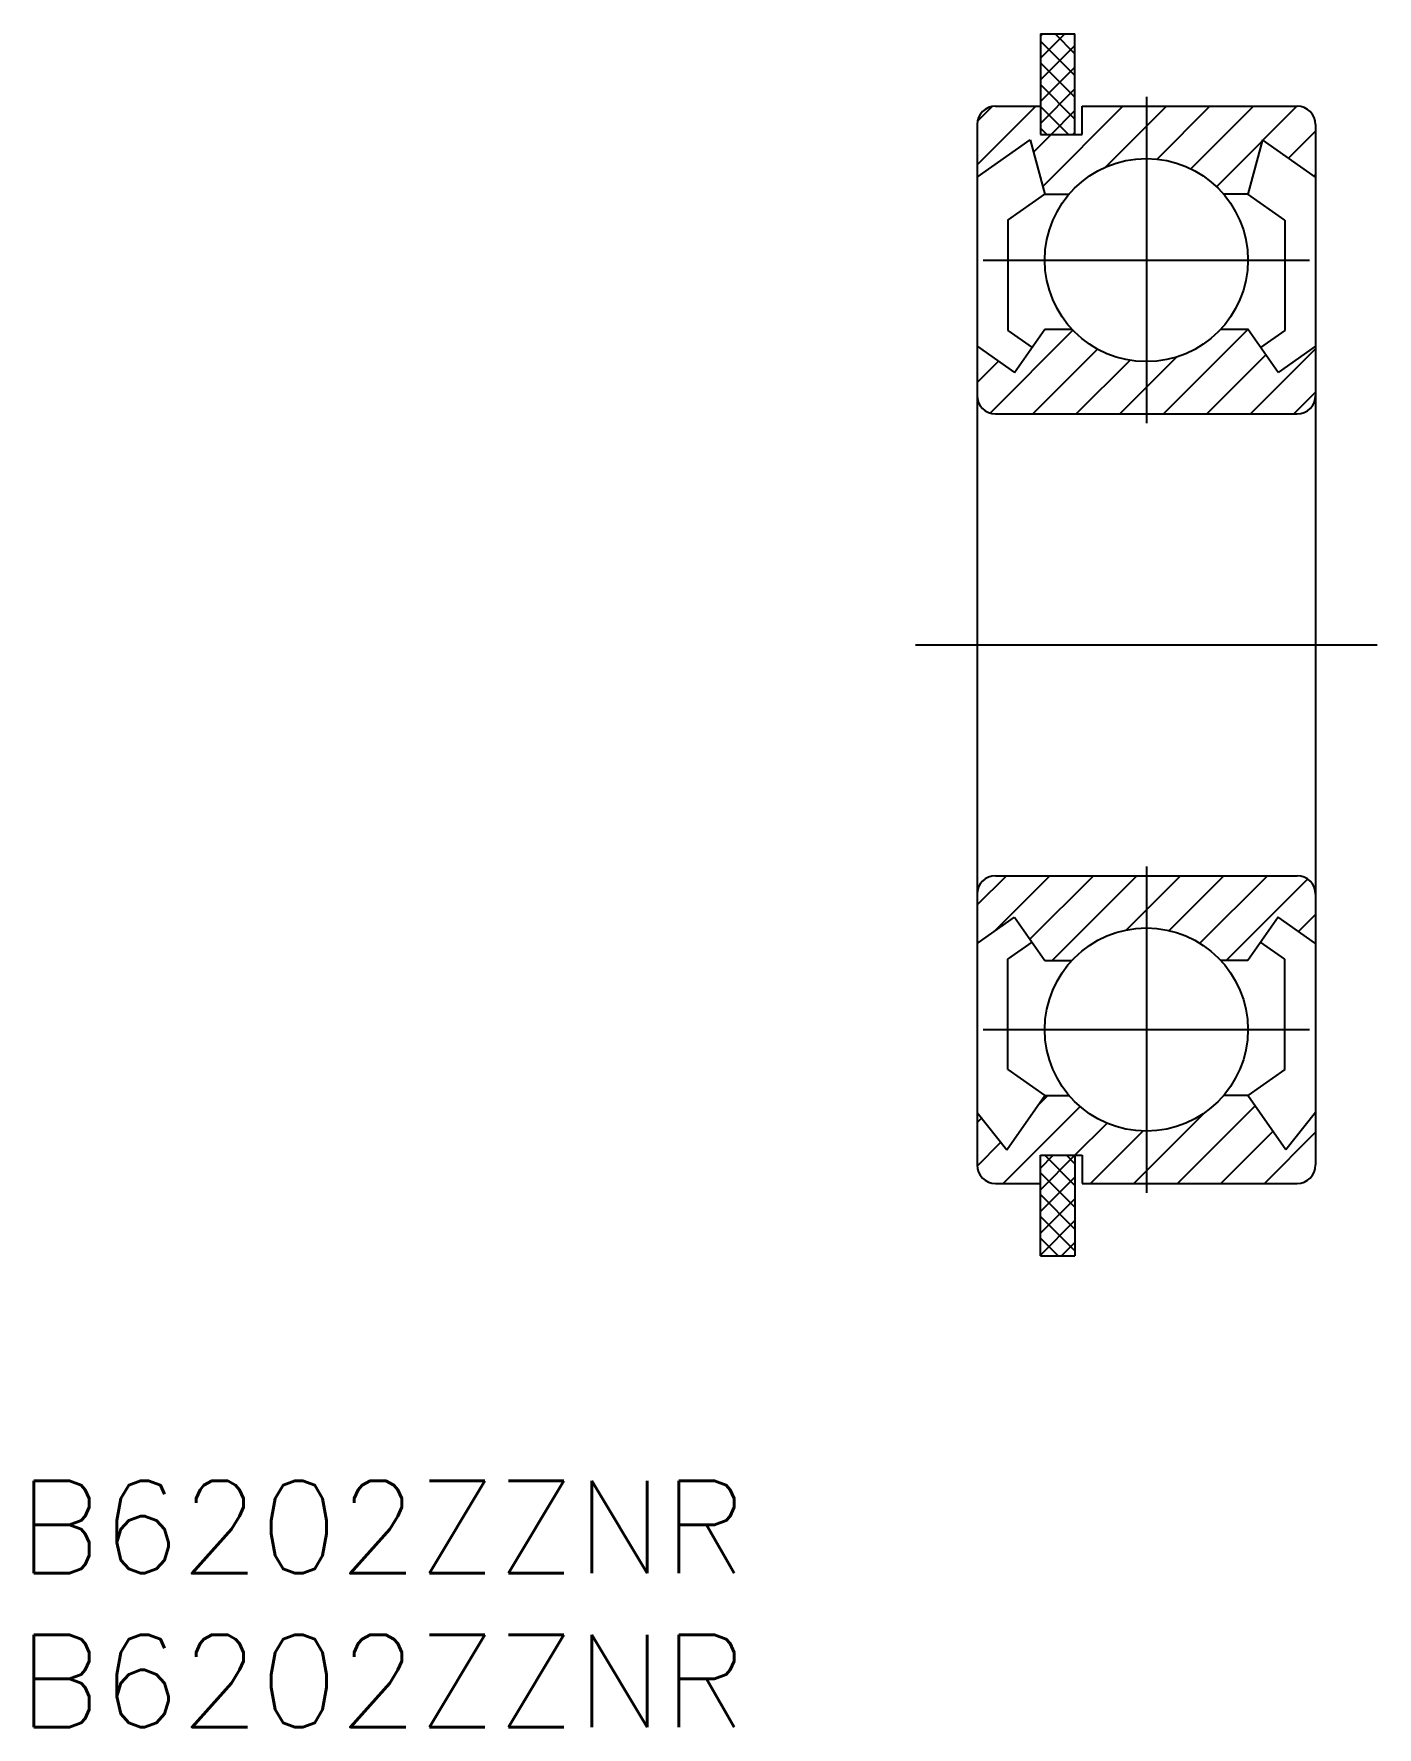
# Model space of a CAD drawing. Extents: x -30.7 to 13, y -35.2 to 19.9.
import ezdxf

# ---------------------------------------------------------------- set-up
doc = ezdxf.new("R2010")
doc.units = 0
doc.linetypes.add('CENTER', pattern=[50.8, 31.75, -6.35, 6.35, -6.35])
doc.layers.get('0').update_dxf_attribs({"linetype": 'CONTINUOUS'})
doc.layers.add('CENTER', color=1, linetype='CENTER')
doc.styles.get("Standard").update_dxf_attribs({"font": 'txt.shx', "height": 3, "bigfont": 'bigfont.shx'})

msp = doc.modelspace()

# ---------------------------------------------------------------- linework, layer by layer
at = {"color": 7, "linetype": 'CONTINUOUS'}
for p, q in [((2.06, 19.85), (3.18, 19.85)), ((2.06, 19.85), (2.06, 16.585)), ((3.18, 16.585), (3.18, 19.85)), ((0.6, 17.5), (2.06, 17.5)), ((3.41, 17.5), (10.4, 17.5)), ((3.41, 16.585), (3.41, 17.5)), ((0, 16.9), (0, -16.9)), ((2.06, 16.585), (3.41, 16.585)), ((11, 16.9), (11, -16.9)), ((0, 15.193), (1.728, 16.403)), ((1.728, 16.403), (2.2, 14.643)), ((9.272, 16.403), (8.8, 14.643)), ((11, 15.193), (9.272, 16.403)), ((0.998, 13.801), (2.2, 14.643)), ((2.2, 14.643), (2.99, 14.643)), ((8.8, 14.643), (8.01, 14.643)), ((10.002, 13.801), (8.8, 14.643)), ((0.998, 13.801), (0.998, 10.213)), ((10.002, 13.801), (10.002, 10.213)), ((0.998, 10.213), (1.786, 9.662)), ((1.218, 8.851), (2.2, 10.254)), ((2.2, 10.254), (3.083, 10.254)), ((7.917, 10.254), (8.8, 10.254)), ((9.782, 8.851), (8.8, 10.254)), ((10.002, 10.213), (9.214, 9.662)), ((0, 9.704), (1.218, 8.851)), ((11, 9.704), (9.782, 8.851)), ((0.6, 7.5), (10.4, 7.5)), ((0.6, -7.5), (10.4, -7.5)), ((0, -9.704), (1.218, -8.851)), ((1.218, -8.851), (2.2, -10.254)), ((9.782, -8.851), (8.8, -10.254)), ((11, -9.704), (9.782, -8.851)), ((0.998, -10.213), (1.786, -9.662)), ((10.002, -10.213), (9.214, -9.662)), ((0.998, -13.801), (0.998, -10.213)), ((2.2, -10.254), (3.083, -10.254)), ((8.8, -10.254), (7.917, -10.254)), ((10.002, -13.801), (10.002, -10.213)), ((0.998, -13.801), (2.2, -14.643)), ((10.002, -13.801), (8.8, -14.643)), ((0.968, -16.403), (2.2, -14.643)), ((2.2, -14.643), (2.99, -14.643)), ((8.8, -14.643), (8.01, -14.643)), ((10.032, -16.403), (8.8, -14.643)), ((0, -15.193), (0.968, -16.403)), ((11, -15.193), (10.032, -16.403)), ((2.06, -16.585), (3.41, -16.585)), ((2.06, -19.85), (2.06, -16.585)), ((3.18, -16.585), (3.18, -19.85)), ((3.41, -16.585), (3.41, -17.5)), ((0.6, -17.5), (2.06, -17.5)), ((3.41, -17.5), (10.4, -17.5)), ((2.06, -19.85), (3.18, -19.85))]:
    msp.add_line(p, q, dxfattribs=at)
at = {"color": 3, "linetype": 'CONTINUOUS'}
for p, q in [((2.06, 19.771), (2.139, 19.85)), ((2.06, 19.064), (2.846, 19.85)), ((3.18, 19.202), (2.532, 19.85)), ((3.18, 18.495), (2.06, 19.615)), ((2.06, 18.357), (3.18, 19.477)), ((3.18, 17.788), (2.06, 18.908)), ((2.06, 17.65), (3.18, 18.77)), ((3.18, 17.081), (2.06, 18.201)), ((2.06, 16.943), (3.18, 18.063)), ((0, 15.59), (1.91, 17.5)), ((0.011, 17.015), (0.485, 17.489)), ((2.969, 16.585), (2.06, 17.494)), ((2.133, 14.894), (4.738, 17.5)), ((2.409, 16.585), (3.18, 17.356)), ((4.175, 15.522), (6.153, 17.5)), ((5.848, 15.782), (7.567, 17.5)), ((6.947, 15.466), (8.981, 17.5)), ((9.287, 16.392), (10.395, 17.5)), ((1.834, 16.009), (2.409, 16.585)), ((2.261, 16.585), (2.06, 16.786)), ((3.116, 16.585), (3.18, 16.649)), ((10.119, 15.81), (11, 16.691)), ((7.78, 14.885), (9.262, 16.367)), ((10.951, 15.227), (11, 15.276)), ((0.422, 7.527), (3.115, 10.22)), ((6.052, 7.5), (8.802, 10.25)), ((1.809, 7.5), (3.915, 9.606)), ((7.466, 7.5), (9.385, 9.418)), ((8.881, 7.5), (11, 9.619)), ((0, 8.519), (0.697, 9.216)), ((3.224, 7.5), (4.967, 9.243)), ((4.638, 7.5), (6.49, 9.352)), ((10.295, 7.5), (11, 8.205)), ((0, -8.452), (0.952, -7.5)), ((0.541, -9.325), (2.366, -7.5)), ((1.717, -9.563), (3.78, -7.5)), ((2.441, -10.254), (5.194, -7.5)), ((4.842, -9.266), (6.608, -7.5)), ((6.239, -9.284), (8.023, -7.5)), ((7.241, -9.696), (9.437, -7.5)), ((8.098, -10.254), (10.743, -7.608)), ((10.448, -9.317), (11, -8.765)), ((1.98, -14.956), (2.294, -14.643)), ((0, -15.523), (0.147, -15.376)), ((0.851, -17.5), (3.349, -15.002)), ((5.094, -17.5), (7.385, -15.208)), ((6.508, -17.5), (9.033, -14.975)), ((3.18, -16.585), (4.223, -15.543)), ((3.68, -17.5), (5.382, -15.798)), ((7.922, -17.5), (9.615, -15.807)), ((9.336, -17.5), (11, -15.836)), ((0.001, -16.936), (0.775, -16.162)), ((2.06, -16.998), (2.473, -16.585)), ((2.06, -17.705), (3.18, -16.585)), ((3.18, -17.568), (2.197, -16.585)), ((3.18, -16.86), (2.905, -16.585)), ((3.18, -18.275), (2.06, -17.155)), ((2.06, -18.412), (3.18, -17.292)), ((3.18, -18.982), (2.06, -17.862)), ((2.06, -19.12), (3.18, -18)), ((3.18, -19.689), (2.06, -18.569)), ((2.06, -19.827), (3.18, -18.707)), ((2.634, -19.85), (2.06, -19.276)), ((2.744, -19.85), (3.18, -19.414))]:
    msp.add_line(p, q, dxfattribs=at)
at = {"color": 7, "linetype": 'CONTINUOUS'}
for centre in [(5.5, 12.5), (5.5, -12.5)]:
    msp.add_circle(centre, 3.3, dxfattribs=at)
for centre, start, end in [((0.6, 16.9), 90, 180), ((10.4, 16.9), 0, 90), ((0.6, 8.1), 180, 270), ((10.4, 8.1), 270, 0), ((0.6, -8.1), 90, 180), ((10.4, -8.1), 0, 90), ((0.6, -16.9), 180, 270), ((10.4, -16.9), 270, 0)]:
    msp.add_arc(centre, 0.6, start, end, dxfattribs=at)
at = {"layer": 'CENTER', "color": 1, "linetype": 'CENTER'}
for p, q in [((5.5, 17.8), (5.5, 7.2)), ((0.2, 12.5), (10.8, 12.5)), ((-2, 0), (13, 0)), ((5.5, -7.2), (5.5, -17.8)), ((0.2, -12.5), (10.8, -12.5))]:
    msp.add_line(p, q, dxfattribs=at)

# ---------------------------------------------------------------- texts
at = {"color": 7, "linetype": 'CONTINUOUS'}
for p in [(-31.168, -30.164), (-31.168, -35.164)]:
    msp.add_text('B6202ZZNR', height=3, dxfattribs=at).set_placement(p)

doc.saveas('drawing.dxf')
